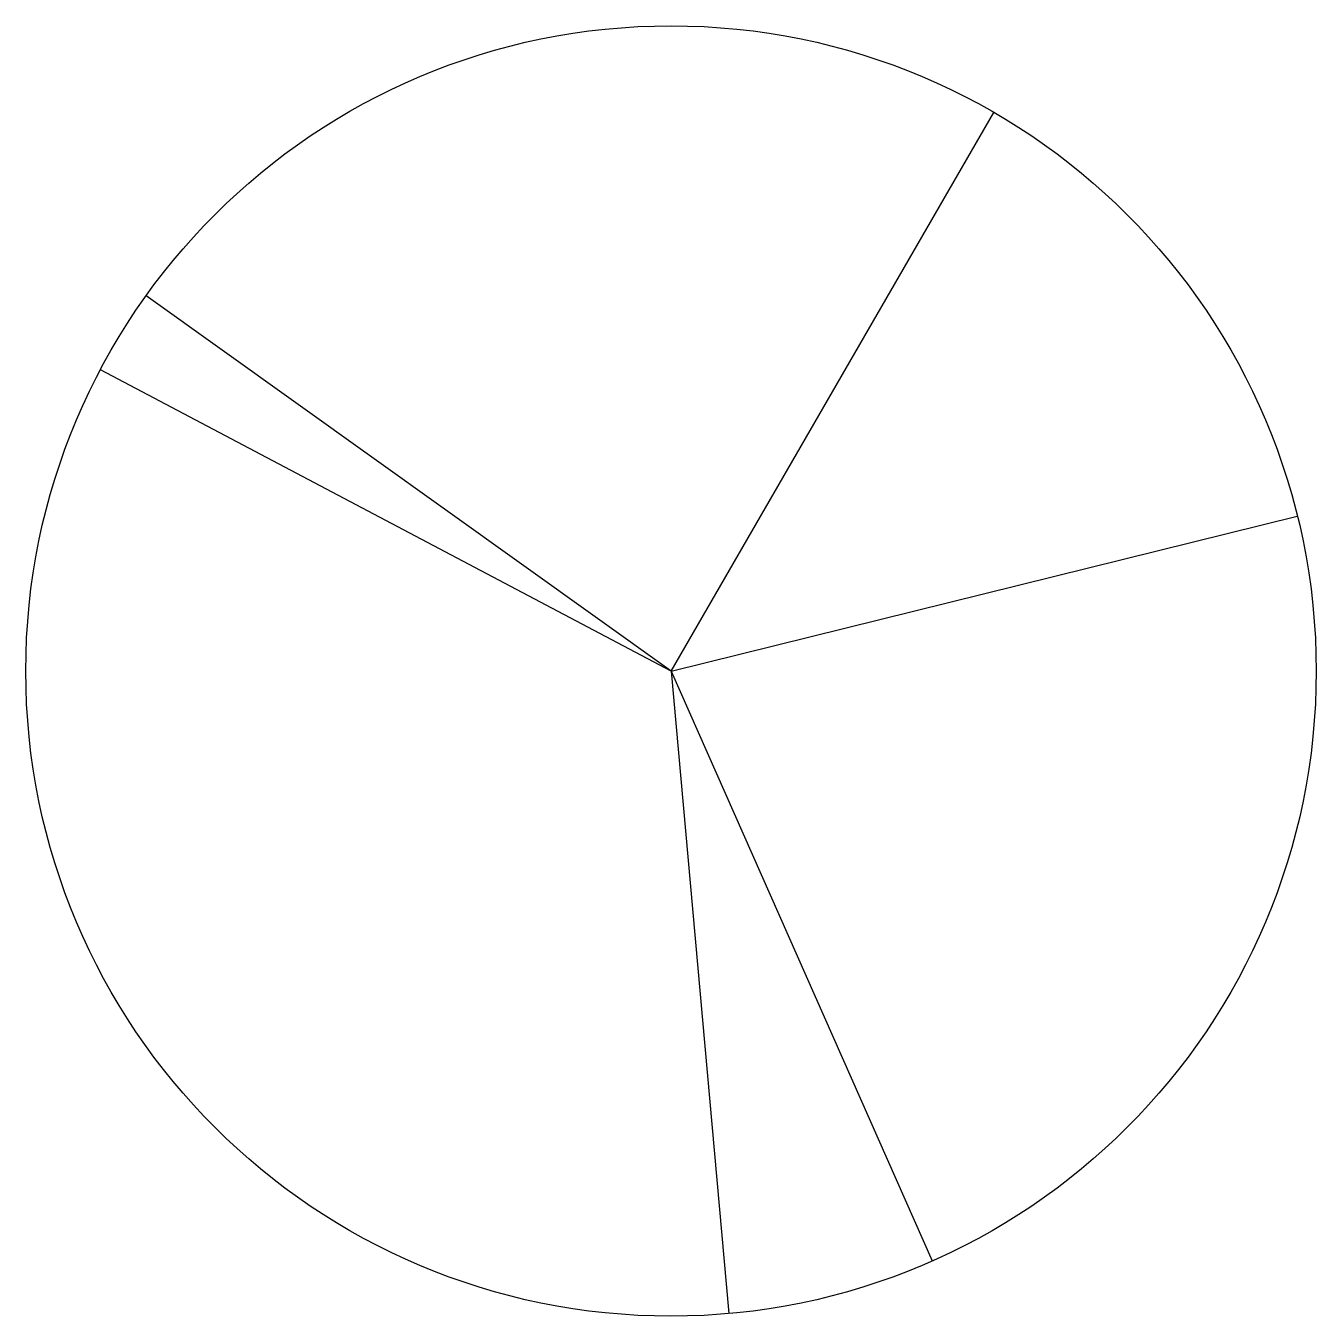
# Model space of a CAD drawing. Extents: x -0.99 to 0.99, y -0.99 to 0.99.
import ezdxf

# ---------------------------------------------------------------- set-up
doc = ezdxf.new("R2010")
doc.units = 0
doc.header["$LTSCALE"] = 0.01
doc.header["$MEASUREMENT"] = 0
doc.layers.get('0').update_dxf_attribs({"lineweight": 20})

msp = doc.modelspace()

# ---------------------------------------------------------------- linework, layer by layer
at = {"color": 0, "linetype": 'ByBlock', "lineweight": -2}
for q in [(0.4953, 0.857), (-0.8052, 0.5756), (-0.8752, 0.4622), (0.9608, 0.2377), (0.0885, -0.9858), (0.4006, -0.9051)]:
    msp.add_line((0, 0), q, dxfattribs=at)
msp.add_circle((0, 0), 0.9898, dxfattribs=at)

doc.saveas('drawing.dxf')
